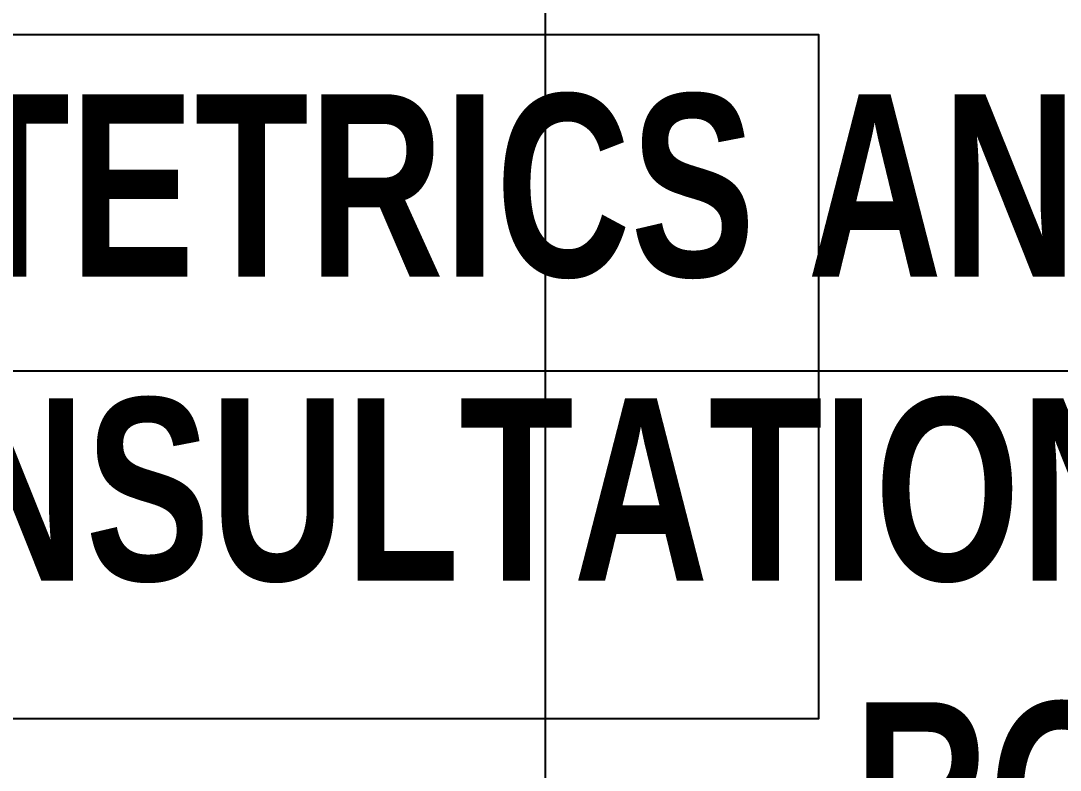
# Model space of a CAD drawing. Extents: x -12260 to 57327, y -29287 to 19916.
# Drawn here: x 26501 to 27641, y -4248 to -3426 of the extents above; entities that cross this region are included whole.
import ezdxf

# ---------------------------------------------------------------- set-up
doc = ezdxf.new("R2010")
doc.units = 0
doc.header["$LTSCALE"] = 0.25
doc.linetypes.add('DASHDOT', pattern=[25.4, 12.7, -6.35, 0, -6.35])
for name, color, linetype, lineweight in [('01-First Floor$0$72_EGR_BASE_TEXT', 252, 'Continuous', 5), ('01-First Floor$0$LOADING', 253, 'Continuous', 5), ('E-LITE-CLNG-CNDT', 6, 'DASHDOT', 35)]:
    doc.layers.add(name, color=color, linetype=linetype, lineweight=lineweight)
doc.layers.add('01-First Floor$0$FALSE CEILING', color=251, linetype='Continuous')
doc.styles.add('01-First Floor$0$X3G_ENTITY_9EC9', font='swisscl.ttf', dxfattribs={"height": 0.2})

# ---------------------------------------------------------------- blocks, each defined once
blk = doc.blocks.new('01-First Floor')
at = {"layer": '01-First Floor$0$FALSE CEILING', "linetype": 'Continuous'}
for p, q in [((27076, -6810), (27076, -2810)), ((25876, -3810), (29376, -3810))]:
    blk.add_line(p, q, dxfattribs=at)
at = {"layer": '01-First Floor$0$FALSE CEILING', "elevation": -0.1}
blk.add_lwpolyline([(25876, -3441.4), (25876, -4191.4), (27376, -4191.4), (27376, -3441.4)], close=True, dxfattribs=at)
at = {"layer": '01-First Floor$0$LOADING', "elevation": -0.1}
blk.add_lwpolyline([(25876, -3441.4), (25876, -4191.4), (27376, -4191.4), (27376, -3441.4)], close=True, dxfattribs=at)
at = {"layer": '01-First Floor$0$72_EGR_BASE_TEXT', "insert": (27733.3, -3506.6), "char_height": 200, "width": 3714.666, "attachment_point": 2, "style": '01-First Floor$0$X3G_ENTITY_9EC9'}
blk.add_mtext('{\\fSwis721 LtCn BT|b1|i0|c0|p34;OBSTETRICS AND GYNAECOLOGY CONSULTATION / EXAMINATION ROOM}', dxfattribs=at)

msp = doc.modelspace()

# ---------------------------------------------------------------- block references
at = {"layer": 'E-LITE-CLNG-CNDT'}
msp.add_blockref('01-First Floor', (0, 0), dxfattribs=at)

doc.saveas('drawing.dxf')
